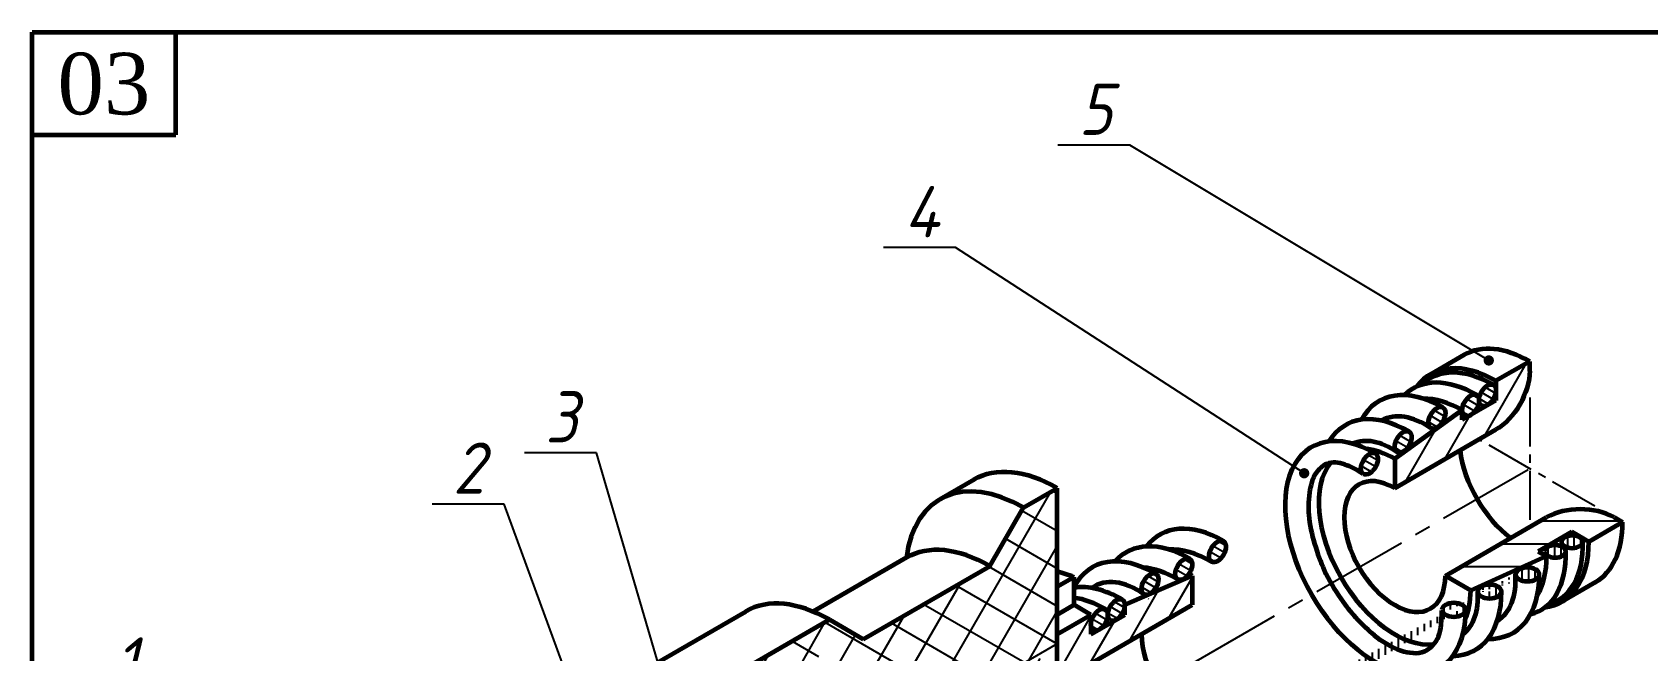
# Model space of a CAD drawing. Header units: millimetres. Extents: x -255 to 511, y 132 to 472.
# Drawn here: x -255 to -97.5, y 236.7 to 297 of the extents above; entities that cross this region are included whole.
import ezdxf

# ---------------------------------------------------------------- set-up
doc = ezdxf.new("R2010")
doc.units = ezdxf.units.MM
doc.header["$LTSCALE"] = 0.5
doc.linetypes.add('осевая2', pattern=[28.575000000000003, 19.05, -3.175, 3.175, -3.175])
doc.styles.get("Standard").update_dxf_attribs({"font": 'isocpeui.ttf', "width": 0.9})
doc.styles.add('стиль1', font='TIMES.TTF')
pattern_1 = [(329.9999999999999, (9.000000637478934, -14.99999989501225), (0.3175000000000003, 0.5499261314031183), [])]

msp = doc.modelspace()

# ---------------------------------------------------------------- hatches: boundary and pattern name
at = {"lineweight": -3}
h = msp.add_hatch(dxfattribs=at)
h.set_pattern_fill('ANSI31', scale=0.7, angle=15, style=0)
h.set_pattern_definition([(59.99999999999999, (-285, 115.9999999999999), (-1.924741459910914, 1.11125), [])])
edge = h.paths.add_edge_path()
edge.add_ellipse((-112.2975676592804, 262.0529223581163), major_axis=(-2.327015255644015, -4.030508652763293), ratio=0.5773502691896281, start_angle=45.00000000000005, end_angle=134.9999999999999)
edge.add_line((-109.0066711248995, 263.9529223581155), (-109.0066711248995, 264.9029223581163))
edge.add_line((-109.0066711248995, 264.9029223581163), (-112.2975676592805, 263.0029223581162))
edge.add_line((-112.2975676592805, 263.0029223581163), (-112.2975676592804, 261.1029223581163))
edge.add_line((-112.2975676592804, 261.1029223581163), (-115.5884641936614, 259.2029223581162))
edge.add_line((-115.5884641936614, 259.2029223581163), (-115.5884641936614, 260.1529223581164))
edge.add_line((-115.5884641936614, 260.1529223581163), (-122.170257262423, 255.4029223581163))
edge.add_line((-122.170257262423, 255.4029223581163), (-122.170257262423, 252.5529223581162))
edge.add_line((-122.1702572624231, 252.5529223581163), (-112.2975676592846, 258.2529223581139))
h.paths.add_polyline_path([(-141.9156364687083, 241.1529223581163), (-141.9156364687083, 244.0029223581163), (-148.49742953747, 241.1529223581163), (-148.49742953747, 240.2029223581162), (-151.7883260718509, 238.3029223581163), (-151.7883260718509, 240.2029223581163), (-155.0792226062317, 238.3029223581163), (-155.0792226062317, 235.4529223581162), (-156.7246708734222, 234.5029223581163), (-164.9519122093743, 229.7529223581164), (-164.9519122093743, 227.8529223581163)])
h.paths.add_polyline_path([(-156.7246708734222, 234.5029223581163), (-156.7246708734222, 236.4029223581163), (-163.3064639421839, 232.6029223581163), (-164.9519122093743, 229.7529223581163)])
h = msp.add_hatch(dxfattribs=at)
h.set_pattern_fill('ANSI31', color=256, scale=0.2, angle=285, style=0)
h.set_pattern_definition(pattern_1)
edge = h.paths.add_edge_path()
edge.add_ellipse((-113.1295442166326, 261.6081927054242), major_axis=(-0.5817538139110121, -1.007627163190827), ratio=0.5773502691896233, start_angle=0, end_angle=360)
edge = h.paths.add_edge_path()
edge.add_ellipse((-114.7657400600662, 260.6279223581163), major_axis=(-0.5817538139110121, -1.007627163190827), ratio=0.5773502691896233, start_angle=0, end_angle=360)
edge = h.paths.add_edge_path()
edge.add_ellipse((-118.056636594447, 259.4069680394761), major_axis=(-0.5817538139110121, -1.007627163190827), ratio=0.5773502691896233, start_angle=0, end_angle=360)
edge = h.paths.add_edge_path()
edge.add_ellipse((-121.3475331288278, 257.0584061714184), major_axis=(-0.5817538139110121, -1.007627163190827), ratio=0.5773502691896233, start_angle=0, end_angle=360)
edge = h.paths.add_edge_path()
edge.add_ellipse((-124.6384296632087, 254.9279223581163), major_axis=(-0.5817538139110121, -1.007627163190827), ratio=0.5773502691896233, start_angle=0, end_angle=360)
h = msp.add_hatch(dxfattribs=at)
h.set_pattern_fill('ANSI37', angle=15, style=0)
h.set_pattern_definition([(59.99999999999999, (9.000000637478934, -14.99999989501225), (-2.749630657015592, 1.5875), []), (150, (9.000000637478934, -14.99999989501225), (-1.5875, -2.749630657015592), [])])
edge = h.paths.add_edge_path()
edge.add_line((-155.0792226062316, 252.5529223581165), (-158.3701191406126, 250.6529223581161))
edge.add_line((-158.3701191406126, 250.6529223581161), (-161.6610156749935, 244.9529223581163))
edge.add_line((-161.6610156749935, 244.9529223581163), (-174.0018776789217, 237.8279223581164))
edge.add_line((-174.0018776789217, 237.8279223581163), (-177.2927742133026, 239.7279223581163))
edge.add_line((-177.2927742133026, 239.7279223581163), (-191.0052047301764, 231.8110469079552))
edge.add_line((-191.0052047301764, 231.8110469079552), (-189.7593779391871, 229.6803253410964))
edge.add_line((-189.7593779391871, 229.6803253410965), (-178.9382224804934, 235.9279223581169))
edge.add_ellipse((-178.938222480493, 234.0279223581163), major_axis=(-1.163507627822014, -2.015254326381658), ratio=0.5773502691896285, start_angle=134.9999999999999, end_angle=225, ccw=False)
edge.add_line((-177.2927742133025, 234.9779223581164), (-177.2927742133026, 227.3779223581162))
edge.add_ellipse((-179.7609466140882, 225.0029223581163), major_axis=(2.908769069555017, -5.038135815954136), ratio=0.5773502691896273, start_angle=449.1860941706258, end_angle=458.130102354156, ccw=False)
edge.add_ellipse((-179.7609466140882, 225.0029223581163), major_axis=(2.908769069555017, -5.038135815954136), ratio=0.5773502691896273, start_angle=435.94757997539364, end_angle=449.1860941706258, ccw=False)
edge.add_ellipse((-179.7609466140882, 225.0029223581163), major_axis=(2.908769069555017, -5.038135815954136), ratio=0.5773502691896273, start_angle=422.7157251902997, end_angle=435.94757997539364, ccw=False)
edge.add_ellipse((-179.7609466140882, 225.0029223581163), major_axis=(2.908769069555017, -5.038135815954136), ratio=0.5773502691896273, start_angle=408.6590191908458, end_angle=422.7157251902997, ccw=False)
edge.add_ellipse((-179.7609466140882, 225.0029223581163), major_axis=(2.908769069555017, -5.038135815954136), ratio=0.5773502691896273, start_angle=396.3026001457317, end_angle=408.6590191908458, ccw=False)
edge.add_ellipse((-179.7609466140882, 225.0029223581163), major_axis=(2.908769069555017, -5.038135815954136), ratio=0.5773502691896273, start_angle=384.64877065294615, end_angle=396.3026001457317, ccw=False)
edge.add_ellipse((-179.7609466140882, 225.0029223581163), major_axis=(2.908769069555017, -5.038135815954136), ratio=0.5773502691896273, start_angle=368.13010235415214, end_angle=384.64877065294615, ccw=False)
edge.add_line((-176.4700500797074, 220.2529223581161), (-171.533705278136, 223.1029223581163))
edge.add_line((-171.533705278136, 223.1029223581163), (-171.533705278136, 225.9529223581163))
edge.add_line((-171.533705278136, 225.9529223581163), (-166.5973604765647, 228.8029223581163))
edge.add_line((-166.5973604765647, 228.8029223581163), (-166.5973604765647, 230.7029223581164))
edge.add_line((-166.5973604765647, 230.7029223581163), (-155.0792226062317, 237.3529223581163))
edge.add_line((-155.0792226062317, 237.3529223581163), (-155.0792226062316, 252.5529223581164))
h.paths.add_polyline_path([(-155.0792226062317, 237.3529223581163), (-156.7246708734221, 236.4029223581163), (-156.7246708734222, 234.5029223581163), (-155.0792226062318, 235.4529223581163)], flags=17)
h.paths.add_polyline_path([(-163.3064639421839, 232.6029223581163), (-166.5973604765647, 230.7029223581163), (-166.5973604765647, 228.8029223581162), (-164.9519122093743, 229.7529223581163)], flags=17)
h.paths.add_polyline_path([(-194.5985452563531, 229.736430787877), (-200.0494319573659, 226.5893598837253), (-199.1870037762841, 224.2372830262294), (-193.3644590559603, 227.5989307878771)])
edge = h.paths.add_edge_path()
edge.add_line((-200.0494319573659, 226.5893598837251), (-202.4777898202423, 225.1873468179047))
edge.add_line((-202.4777898202423, 225.1873468179048), (-202.4777898202422, 224.2373468179042))
edge.add_ellipse((-200.8323415530518, 225.1873468179047), major_axis=(-1.163507627822016, -2.015254326381661), ratio=0.5773502691896273, start_angle=315.0000000000006, end_angle=405.0000000000001)
edge.add_line((-200.832341553055, 223.287346817903), (-199.1870037762841, 224.2372830262295))
edge.add_line((-199.1870037762841, 224.2372830262294), (-200.0494319573659, 226.5893598837251))
h = msp.add_hatch(dxfattribs=at)
h.set_pattern_fill('ANSI31', scale=0.7, angle=135, style=0)
h.set_pattern_definition([(180, (-285, 115.9999999999999), (-2.220446049250313e-16, -2.2225), [])])
h.paths.add_polyline_path([(-134.5111192663513, 231.1779223581165), (-136.9792916671369, 232.6029223581163), (-160.015567407803, 219.3029223581163), (-158.3701191406126, 218.3529223581163), (-150.1428778046604, 223.1029223581163), (-148.49742953747, 224.0529223581163), (-146.0292571366844, 222.6279223581163), (-142.7383606023034, 224.5279223581163), (-144.3838088694937, 225.4779223581163), (-141.0929123351129, 227.3779223581164), (-140.2701882015176, 226.9029223581164)])
h.paths.add_polyline_path([(-148.49742953747, 222.1529223581163), (-150.1428778046604, 223.1029223581163), (-158.3701191406126, 218.3529223581163), (-155.0792226062317, 218.3529223581163)], flags=17)
edge = h.paths.add_edge_path()
edge.add_line((-107.3612228577092, 245.9029223581164), (-108.1839469913044, 246.3779223581163))
edge.add_line((-108.1839469913044, 246.3779223581163), (-104.8930504569235, 248.2779223581163))
edge.add_line((-104.8930504569235, 248.2779223581163), (-103.2476021897331, 247.3279223581162))
edge.add_line((-103.2476021897331, 247.3279223581163), (-99.95670565535215, 249.2279223581163))
edge.add_line((-99.95670565535215, 249.2279223581163), (-100.7794297889492, 249.7029223581176))
edge.add_ellipse((-104.0703263233283, 247.8029223581163), major_axis=(-4.65403051128801, 0), ratio=0.5773502691896281, start_angle=225.0000000000001, end_angle=314.9999999999999)
edge.add_line((-107.3612228577103, 249.7029223581154), (-117.2339124608517, 244.0029223581164))
edge.add_line((-117.2339124608517, 244.0029223581164), (-114.7657400600661, 242.5779223581164))
edge.add_line((-114.7657400600661, 242.5779223581163), (-107.3612228577092, 245.9029223581164))
h = msp.add_hatch(dxfattribs=at)
h.set_pattern_fill('ANSI31', color=256, scale=0.2, angle=285, style=0)
h.set_pattern_definition(pattern_1)
edge = h.paths.add_edge_path()
edge.add_ellipse((-139.4474640679226, 246.3779223581163), major_axis=(-0.5817538139110121, -1.007627163190827), ratio=0.5773502691896233, start_angle=0, end_angle=180)
edge.add_ellipse((-139.4474640679226, 246.3779223581163), major_axis=(-0.5817538139110121, -1.007627163190827), ratio=0.5773502691896233, start_angle=180, end_angle=359.9999999999999)
edge = h.paths.add_edge_path()
edge.add_ellipse((-142.7383606023035, 244.6537601524694), major_axis=(-0.5817538139110121, -1.007627163190827), ratio=0.5773502691896233, start_angle=82.1223363020089, end_angle=180)
edge.add_ellipse((-142.7383606023035, 244.6537601524694), major_axis=(-0.5817538139110121, -1.007627163190827), ratio=0.5773502691896233, start_angle=180, end_angle=360)
edge.add_ellipse((-142.7383606023035, 244.6537601524694), major_axis=(-0.5817538139110121, -1.007627163190827), ratio=0.5773502691896233, start_angle=0, end_angle=82.1223363020089)
edge = h.paths.add_edge_path()
edge.add_ellipse((-146.0292571366844, 243.1886084018759), major_axis=(-0.5817538139110121, -1.007627163190827), ratio=0.5773502691896233, start_angle=3.805424117798238e-10, end_angle=180)
edge.add_ellipse((-146.0292571366844, 243.1886084018759), major_axis=(-0.5817538139110121, -1.007627163190827), ratio=0.5773502691896233, start_angle=180, end_angle=354.0376729426532)
edge.add_ellipse((-146.6110109505953, 232.0092297965579), major_axis=(-4.421513835151817, 11.15469081091626), ratio=0.5074324421078854, start_angle=-37.99522450676801, end_angle=-37.5382702457145, ccw=False)
edge = h.paths.add_edge_path()
edge.add_ellipse((-149.3201536710652, 240.6779223581163), major_axis=(-0.5817538139110121, -1.007627163190827), ratio=0.5773502691896233, start_angle=45.00000000000059, end_angle=134.9999999999949)
edge.add_ellipse((-149.3201536710652, 240.6779223581163), major_axis=(-0.5817538139110121, -1.007627163190827), ratio=0.5773502691896233, start_angle=134.9999999999949, end_angle=180)
edge.add_ellipse((-149.3201536710652, 240.6779223581163), major_axis=(-0.5817538139110121, -1.007627163190827), ratio=0.5773502691896233, start_angle=180, end_angle=314.9999999999774)
edge.add_ellipse((-149.3201536710652, 240.6779223581163), major_axis=(-0.5817538139110121, -1.007627163190827), ratio=0.5773502691896233, start_angle=314.9999999999774, end_angle=405.0000000000006)
edge = h.paths.add_edge_path()
edge.add_ellipse((-150.9656019382556, 239.7279223581163), major_axis=(-0.5817538139110121, -1.007627163190827), ratio=0.5773502691896233, start_angle=45.00000000000059, end_angle=134.9999999999774)
edge.add_ellipse((-150.9656019382556, 239.7279223581163), major_axis=(-0.5817538139110121, -1.007627163190827), ratio=0.5773502691896233, start_angle=134.9999999999774, end_angle=180)
edge.add_ellipse((-150.9656019382556, 239.7279223581163), major_axis=(-0.5817538139110121, -1.007627163190827), ratio=0.5773502691896233, start_angle=180, end_angle=315)
edge.add_ellipse((-150.9656019382556, 239.7279223581163), major_axis=(-0.5817538139110121, -1.007627163190827), ratio=0.5773502691896233, start_angle=315, end_angle=405.0000000000006)
h = msp.add_hatch(dxfattribs=at)
h.set_pattern_fill('ANSI31', color=256, scale=0.2, angle=45, style=0)
h.set_pattern_definition([(90, (9.000000637478934, -14.99999989501225), (-0.635, 1.110223024625157e-16), [])])
edge = h.paths.add_edge_path()
edge.add_ellipse((-104.8702094829752, 247.3147351156587), major_axis=(-1.050065634109363, -7.869197549401857e-15), ratio=0.5773502691896232, start_angle=-6.821210263296962e-13, end_angle=179.9999999999992, ccw=False)
edge.add_ellipse((-104.8702094829752, 247.3147351156587), major_axis=(-1.050065634109363, -7.869197549401857e-15), ratio=0.5773502691896232, start_angle=179.9999999999993, end_angle=359.99999999999926, ccw=False)
edge = h.paths.add_edge_path()
edge.add_ellipse((-106.5384987241139, 246.3779223581163), major_axis=(-1.050065634109363, -7.869197549401857e-15), ratio=0.5773502691896232, start_angle=-6.821210263296962e-13, end_angle=179.9999999999992, ccw=False)
edge.add_ellipse((-106.5384987241139, 246.3779223581163), major_axis=(-1.050065634109363, -7.869197549401857e-15), ratio=0.5773502691896232, start_angle=179.9999999999993, end_angle=359.99999999999926, ccw=False)
edge = h.paths.add_edge_path(flags=17)
edge.add_ellipse((-116.4111883272565, 240.6779223581162), major_axis=(-1.163507627822009, -8.719332464711199e-15), ratio=0.5773502691896233, start_angle=-180.0000000000008, end_angle=5.457033490986987, ccw=False)
edge.add_ellipse((-116.4111883272565, 240.6779223581162), major_axis=(-1.163507627822009, -8.719332464711199e-15), ratio=0.5773502691896233, start_angle=5.457033490986987, end_angle=179.9999999999992, ccw=False)
edge = h.paths.add_edge_path()
edge.add_ellipse((-137.2475334613549, 228.007791830216), major_axis=(-1.163507627822009, -8.719332464711199e-15), ratio=0.5773502691896233, start_angle=179.9999999999993, end_angle=359.99999999999926, ccw=False)
edge.add_ellipse((-137.2475334613549, 228.007791830216), major_axis=(-1.163507627822009, -8.719332464711199e-15), ratio=0.5773502691896233, start_angle=-6.821210263296962e-13, end_angle=179.9999999999992, ccw=False)
edge = h.paths.add_edge_path()
edge.add_ellipse((-141.0929123351129, 226.4279223581163), major_axis=(-1.163507627822009, -8.719332464711199e-15), ratio=0.5773502691896233, start_angle=224.9999999999976, end_angle=314.9999999999999, ccw=False)
edge.add_ellipse((-141.0929123351129, 226.4279223581163), major_axis=(-1.163507627822009, -8.719332464711199e-15), ratio=0.5773502691896233, start_angle=179.9999999999992, end_angle=224.9999999999976, ccw=False)
edge.add_ellipse((-141.0929123351129, 226.4279223581163), major_axis=(-1.163507627822009, -8.719332464711199e-15), ratio=0.5773502691896233, start_angle=45.000000000023476, end_angle=179.9999999999992, ccw=False)
edge.add_ellipse((-141.0929123351129, 226.4279223581163), major_axis=(-1.163507627822009, -8.719332464711199e-15), ratio=0.5773502691896233, start_angle=-45.000000000000114, end_angle=45.000000000023476, ccw=False)
edge = h.paths.add_edge_path()
edge.add_ellipse((-142.7383606023034, 225.4779223581163), major_axis=(-1.163507627822009, -8.719332464711199e-15), ratio=0.5773502691896233, start_angle=225.0000000000235, end_angle=314.9999999999999, ccw=False)
edge.add_ellipse((-142.7383606023034, 225.4779223581163), major_axis=(-1.163507627822009, -8.719332464711199e-15), ratio=0.5773502691896233, start_angle=44.99999999999392, end_angle=225.0000000000235, ccw=False)
edge.add_ellipse((-142.7383606023034, 225.4779223581163), major_axis=(-1.163507627822009, -8.719332464711199e-15), ratio=0.5773502691896233, start_angle=-45.000000000000114, end_angle=44.99999999999392, ccw=False)
edge = h.paths.add_edge_path()
edge.add_ellipse((-109.2368089476058, 244.1357924920064), major_axis=(-1.163507627822009, -8.719332464711199e-15), ratio=0.5773502691896233, start_angle=5.545019427900286, end_angle=179.9999999999992, ccw=False)
edge.add_ellipse((-112.9195582268302, 242.4620287797245), major_axis=(-1.163507627822009, -8.719332464711199e-15), ratio=0.5773502691896233, start_angle=5.854803629144385, end_angle=179.9999999999992, ccw=False)
edge.add_ellipse((-112.9195582268302, 242.4620287797245), major_axis=(-1.163507627822009, -8.719332464711199e-15), ratio=0.5773502691896233, start_angle=179.9999999999992, end_angle=358.4893853461496, ccw=False)
edge.add_ellipse((-109.2368089476058, 244.1357924920064), major_axis=(-1.163507627822009, -8.719332464711199e-15), ratio=0.5773502691896233, start_angle=179.9999999999992, end_angle=358.5093569275083, ccw=False)
edge.add_ellipse((-131.2202227319704, 232.1279223581163), major_axis=(-1.163507627822009, -8.719332464711199e-15), ratio=0.5773502691896233, start_angle=2.392150918240077e-06, end_angle=359.8738976965874, ccw=False)
edge.add_ellipse((-134.331873138901, 230.1244345581816), major_axis=(-1.163507627822009, -8.719332464711199e-15), ratio=0.5773502691896233, start_angle=179.9999999999992, end_angle=279.2564349831224, ccw=False)
edge.add_ellipse((-134.331873138901, 230.1244345581816), major_axis=(-1.163507627822009, -8.719332464711199e-15), ratio=0.5773502691896233, start_angle=4.591925062413793e-09, end_angle=179.9999999999992, ccw=False)

# ---------------------------------------------------------------- linework, layer by layer
at = {"color": 7, "lineweight": 60}
for p, q in [((-255, 132), (-255, 297)), ((-255, 297), (-10, 297)), ((-241, 287), (-241, 297)), ((-255, 287), (-241, 287)), ((-115.4059630779207, 265.5368211532154), (-118.6968596123015, 263.6368211532155)), ((-109.0066711248996, 264.9029223581163), (-112.2975676592804, 263.0029223581163)), ((-109.0066711248996, 263.9529223581162), (-109.0066711248996, 264.9029223581163)), ((-112.2975676592804, 263.0029223581163), (-112.2975676592804, 261.1029223581163)), ((-115.5884641936614, 260.1529223581163), (-122.170257262423, 255.4029223581163)), ((-112.2975676592804, 261.1029223581163), (-115.5884641936614, 259.2029223581163)), ((-115.5884641936614, 259.2029223581163), (-115.5884641936614, 260.1529223581163)), ((-122.170257262423, 252.5529223581163), (-112.2975676592804, 258.2529223581163)), ((-122.170257262423, 255.4029223581163), (-122.170257262423, 252.5529223581163)), ((-166.5146725353667, 251.4597026427879), (-163.1410880597876, 253.4074425478974)), ((-158.3701191406126, 250.6529223581163), (-155.0792226062317, 252.5529223581163)), ((-155.0792226062317, 235.4529223581163), (-155.0792226062316, 252.5529223581163)), ((-161.6610156749935, 244.9529223581163), (-158.3701191406126, 250.6529223581163)), ((-117.2339124608517, 244.0029223581163), (-107.3612228577091, 249.7029223581163)), ((-99.95670565535221, 249.2279223581163), (-103.247602189733, 247.3279223581163)), ((-100.7794297889474, 249.7029223581163), (-99.95670565535227, 249.2279223581163)), ((-104.8930504569235, 248.2779223581163), (-108.1839469913044, 246.3779223581163)), ((-103.247602189733, 247.3279223581163), (-104.8930504569235, 248.2779223581163)), ((-169.7779441675885, 245.7755440585017), (-178.8830660588144, 240.5186994835981)), ((-107.3612228577092, 245.9029223581163), (-114.7657400600661, 242.5779223581163)), ((-108.1839469913044, 246.3779223581163), (-107.3612228577092, 245.9029223581163)), ((-174.0018776789217, 237.8279223581163), (-161.6610156749935, 244.9529223581163)), ((-153.4337743390413, 243.8665084956398), (-155.0792226062316, 242.9165084956398)), ((-153.4337743390413, 241.1529223581163), (-153.4337743390413, 243.8665084956398)), ((-148.49742953747, 241.1529223581163), (-141.9156364687083, 244.0029223581163)), ((-141.9156364687083, 244.0029223581163), (-141.9156364687083, 241.1529223581163)), ((-114.7657400600661, 242.5779223581163), (-117.2339124608517, 244.0029223581163)), ((-102.6073791718785, 243.369023563017), (-105.8982757062594, 241.4690235630171)), ((-164.9519122093743, 227.8529223581163), (-141.9156364687083, 241.1529223581163)), ((-153.4337743390413, 241.1529223581163), (-155.0792226062317, 240.2029223581163)), ((-151.7883260718509, 240.2029223581163), (-153.4337743390413, 241.1529223581163)), ((-148.49742953747, 240.2029223581163), (-148.49742953747, 241.1529223581163)), ((-211.4450673485915, 225.5191271025764), (-185.4373276080566, 240.5347026427879)), ((-191.0052047301764, 231.8110469079552), (-177.2927742133026, 239.7279223581163)), ((-177.2927742133026, 239.7279223581163), (-174.0018776789217, 237.8279223581163)), ((-155.0792226062317, 238.3029223581163), (-151.7883260718509, 240.2029223581163)), ((-151.7883260718509, 240.2029223581163), (-151.7883260718509, 238.3029223581163)), ((-151.7883260718509, 238.3029223581163), (-148.49742953747, 240.2029223581163))]:
    msp.add_line(p, q, dxfattribs=at)
at = {"color": 7, "lineweight": -3}
for p, q in [((-148, 286), (-155, 286)), ((-113, 265), (-148, 286)), ((-165, 276), (-172, 276)), ((-131, 254), (-165, 276)), ((-200, 256), (-207, 256)), ((-191.1417296130907, 225.8596605650239), (-200, 256)), ((-209, 251), (-216, 251)), ((-198, 221), (-209, 251)), ((-155.0792226062317, 237.3529223581163), (-166.5973604765647, 230.7029223581163))]:
    msp.add_line(p, q, dxfattribs=at)
at = {"color": 7, "linetype": 'осевая2', "lineweight": -3, "ltscale": 0.5}
for p, q in [((-109.0066711248996, 261.374800403477), (-109.0066711248996, 248.7529223581163)), ((-102.6653313544033, 250.7917481345974), (-113.9430159264709, 257.3029223581163))]:
    msp.add_line(p, q, dxfattribs=at)
at = {"color": 7, "linetype": 'осевая2', "lineweight": -3}
msp.add_line((-216.3870346971839, 192.456840543978), (-108.2280103140769, 254.9024823868522), dxfattribs=at)
at = {"color": 7, "const_width": 0.5}
for points in [[(-113.25, 265, 1), (-112.75, 265, 1)], [(-131.25, 254, 1), (-130.75, 254, 1)]]:
    msp.add_lwpolyline(points, format="xyb", close=True, dxfattribs=at)
at = {"color": 7, "lineweight": 60}
for centre, major_axis, ratio, start_param, end_param in [((-109.0066711248996, 254.4529223581163), (6.399291953021057, -11.08389879509913), 0.577350269189626, 2.356194490192345, 3.141592653589793), ((-112.2975676592804, 252.5529223581163), (6.399291953021057, -11.08389879509913), 0.577350269189626, 2.356194490192345, 3.38037093642195), ((-114.1839862461551, 251.4637980791799), (6.228900205907675, -10.78877163190834), 0.5773502691896261, 2.356194490192342, 3.287925243606016), ((-112.5477904027215, 252.4440684264878), (6.228900205907677, -10.78877163190834), 0.5773502691896261, 2.356194490192342, 3.283903221043402), ((-117.4748827805359, 250.2428437605397), (6.228900205907675, -10.78877163190834), 0.5773502691896261, 2.356194490192342, 3.481257907384617), ((-120.7657793149168, 247.8942818924819), (6.228900205907675, -10.78877163190834), 0.5773502691896261, 2.356194490192342, 3.446793237981356), ((-115.5884641936614, 250.6529223581163), (5.817538139110045, -10.07627163190831), 0.5773502691896262, 2.356194490192346, 2.834835536024097), ((-118.638390408358, 248.2275894341581), (-4.504362679268737, 11.0598557488035), 0.5227576424611533, -0.6618556519650486, 0.05705690160550736), ((-124.0566758492977, 245.7637980791799), (6.228900205907675, -10.78877163190834), 0.5773502691896261, 2.356194490192342, 4.71238898038469), ((-121.9292869427388, 245.8790275661004), (-4.2285563047024, 11.05214319990396), 0.5151808046901147, -0.6387824246715065, 0.01950600943908598), ((-122.1702572624231, 246.8529223581163), (5.235784325199032, -9.068644468717478), 0.5773502691896265, 2.356194490192347, 2.734177150151744), ((-109.9698265934113, 253.8968442890996), (4.172603257379714, -7.227160841609076), 0.5773502691896265, 4.079448010447841, 5.34532995032153), ((-158.3701191406126, 237.3529223581163), (8.14455339475406, -14.10678028467162), 0.5773502691896257, 8.63937979737193, 10.07591541977957), ((-155.0792226062317, 239.2529223581163), (8.14455339475406, -14.10678028467162), 0.5773502691896257, 8.63937979737193, 9.42477796076938), ((-122.1702572624231, 246.8529223581163), (5.235784325199032, -9.068644468717478), 0.5773502691896265, 3.36622677223066, 6.036426428962566), ((-122.1702572624231, 246.8529223581163), (3.490522883466033, -6.045762979144978), 0.5773502691896255, 2.356194490192344, 7.068583470577031), ((-104.0703263233283, 247.8029223581163), (-4.65403051128801, 0), 0.5773502691896281, 3.926990816987242, 5.497787143782137), ((-138.8657102540116, 237.2137980791799), (6.228900205907675, -10.78877163190834), 0.5773502691896261, 2.356194490192342, 3.378992510943756), ((-109.0066711248996, 254.4529223581163), (6.399291953021057, -11.08389879509913), 0.577350269189626, 6.283185307179586, 7.068583470577034), ((-142.1566067883924, 235.489635873533), (6.228900205907675, -10.78877163190834), 0.5773502691896261, 2.356194490192342, 3.333148940750417), ((-112.2975676592804, 252.5529223581163), (6.399291953021057, -11.08389879509913), 0.577350269189626, 6.044407024347438, 7.068583470577034), ((-112.5156970050164, 252.4006108367223), (-6.296280225568417, 10.77392483266285), 0.5571560617987241, 2.986973260800347, 3.932123477856938), ((-161.6610156749935, 231.6529223581163), (8.14455339475406, -14.10678028467162), 0.5773502691896257, 8.63937979737193, 9.42477796076938), ((-145.4475033227733, 234.0244841229395), (6.228900205907675, -10.78877163190834), 0.5773502691896261, 2.356194490192342, 3.491360140317174), ((-140.0292178818336, 235.1985437527983), (6.228900205907675, -10.78877163190834), 0.5773502691896261, 2.356194490192342, 2.85025486973), ((-114.1839862461551, 251.4637980791799), (-6.293578302348307, 10.77588515347125), 0.5573085574038509, 2.982264968349198, 3.932297953099869), ((-115.5884641936614, 250.6529223581163), (5.817538139110045, -10.07627163190831), 0.5773502691896262, 6.592021425586975, 7.068583470577034), ((-151.7883260718509, 229.7529223581163), (8.144553394754052, -14.10678028467163), 0.5773502691896265, 2.499542059097711, 2.645946191628385), ((-143.3201144162144, 233.4743815471513), (6.228900205907675, -10.78877163190834), 0.5773502691896261, 2.356194490192342, 2.751145597291539), ((-141.9156364687083, 235.4529223581163), (5.235784325199033, -9.068644468717475), 0.5773502691896266, 2.356194490192347, 2.400262210280956), ((-116.882296469647, 249.22166821307), (6.228900205907675, -10.78877163190834), 0.5773502691896261, 5.942913602915691, 7.068583470577035), ((-119.2092890049863, 249.2447573491012), (-7.293559903797828, 9.47037701504554), 0.5252982278608261, 3.090481566169765, 3.806862187614096), ((-148.7383998571541, 231.5137980791799), (6.228900205907675, -10.78877163190834), 0.5773502691896261, 2.356194490192342, 2.91836088760719), ((-146.6110109505953, 232.0092297965579), (-4.421513835151815, 11.15469081091625), 0.5074324421078855, -0.663141767677539, 0.123475046055404), ((-122.1702572624231, 246.8529223581163), (5.235784325199032, -9.068644468717478), 0.5773502691896265, 6.690600810617553, 7.068583470577035), ((-177.2927742133026, 226.4279223581163), (8.14455339475406, -14.10678028467162), 0.5773502691896257, 8.63937979737193, 9.42477796076938), ((-150.3838481243446, 230.5637980791798), (6.228900205907675, -10.78877163190834), 0.5773502691896261, 2.356194490192342, 2.709742576716355), ((-124.0566758492977, 245.7637980791799), (6.228900205907675, -10.78877163190834), 0.5773502691896261, 4.71238898038469, 7.068583470577035), ((-120.5650457488714, 247.5479045007881), (6.228900205907675, -10.78877163190834), 0.5773502691896261, 5.977774894706442, 7.068583470577035), ((-122.8920382842107, 247.5709936368194), (-7.416107917338294, 9.241463370055262), 0.5186876156842389, 3.130455108147294, 3.785013615562171), ((-141.9156364687083, 235.4529223581163), (3.490522883466033, -6.045762979144978), 0.5773502691896255, 3.926990816987243, 5.497787143782137)]:
    msp.add_ellipse(centre, major_axis=major_axis, ratio=ratio, start_param=start_param, end_param=end_param, dxfattribs=at)
at = {"color": 7, "lineweight": 60, "extrusion": (0, 0, -0.9999999999999999)}
msp.add_ellipse((-112.2975676592804, 262.0529223581163), major_axis=(-2.327015255644014, -4.030508652763292), ratio=0.5773502691896281, start_param=3.926990816987242, end_param=5.497787143782137, dxfattribs=at)
at = {"color": 7, "lineweight": 60}
for centre in [(-114.7657400600662, 260.6279223581163), (-113.1295442166326, 261.6081927054242), (-118.056636594447, 259.4069680394761), (-121.3475331288278, 257.0584061714184), (-124.6384296632087, 254.9279223581163), (-139.4474640679226, 246.3779223581163), (-142.7383606023035, 244.6537601524694), (-146.0292571366844, 243.1886084018759), (-149.3201536710652, 240.6779223581163), (-150.9656019382556, 239.7279223581163)]:
    msp.add_ellipse(centre, major_axis=(-0.5817538139110119, -1.007627163190826), ratio=0.5773502691896233, dxfattribs=at)
at = {"color": 7, "lineweight": 60, "extrusion": (0, 0, -1)}
for centre, major_axis, ratio in [((-104.8702094829752, 247.3147351156587), (-1.050065634109363, -7.869197549401857e-15), 0.5773502691896232), ((-106.5384987241139, 246.3779223581163), (-1.050065634109363, -7.869197549401857e-15), 0.5773502691896232), ((-109.2368089476058, 244.1357924920064), (-1.163507627822009, -8.719332464711199e-15), 0.5773502691896233), ((-112.9195582268302, 242.4620287797245), (-1.163507627822009, -8.719332464711199e-15), 0.5773502691896233), ((-116.4111883272565, 240.6779223581162), (-1.163507627822009, -8.719332464711199e-15), 0.5773502691896233)]:
    msp.add_ellipse(centre, major_axis=major_axis, ratio=ratio, dxfattribs=at)
at = {"color": 7, "lineweight": 60}
msp.add_spline([(-125.2739764584877, 253.957714546696), (-126.8109515604242, 254.7713629778782), (-128.5916364704797, 254.9848910935984), (-129.801032495281, 254.0716747228334), (-130.4803902017703, 252.1121784328556), (-130.5160041436646, 249.5854255958607), (-129.8737292401798, 246.7640475054238), (-128.8765455687021, 244.201706466635), (-127.2027018750965, 241.4614251489053), (-124.175537528002, 238.2229108311324), (-121.5726675116621, 236.7222591715141), (-119.2456887245481, 236.6496515453447), (-117.9083732349833, 238.0824429597915), (-117.6464243062559, 239.2121437002133), (-117.5694226986873, 240.6140392856677)], degree=3, dxfattribs=at)

# ---------------------------------------------------------------- texts
at = {"color": 7, "lineweight": 60, "style": 'стиль1'}
msp.add_text('03', height=6, dxfattribs=at).set_placement((-252.5458723528917, 289))
at = {"color": 7, "lineweight": -3, "width": 0.9}
for s, p in [('5', (-153, 287)), ('4', (-170, 277)), ('3', (-205, 257)), ('2', (-214, 252)), ('1', (-247, 233))]:
    msp.add_text(s, height=5, dxfattribs=at).set_placement(p)

doc.saveas('drawing.dxf')
